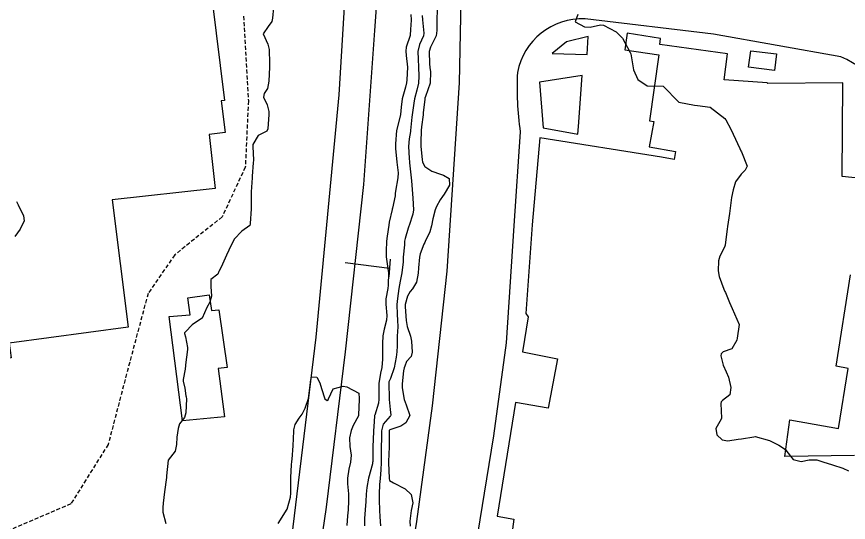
# Model space of a CAD drawing. Header units: metres. Extents: x 292545 to 299085, y 7450245 to 7463078.
# Drawn here: x 297021.1 to 297126.2, y 7453311.2 to 7453375.1 of the extents above; entities that cross this region are included whole.
import ezdxf

# ---------------------------------------------------------------- set-up
doc = ezdxf.new("R2010")
doc.units = ezdxf.units.M
doc.linetypes.add('DASHED', pattern=[0.75, 0.5, -0.25])
for name, color, linetype in [('Curvas de Nivel 1m', 11, 'Continuous'), ('Curvas de Nivel 5m', 15, 'Continuous'), ('Edificações', 30, 'Continuous'), ('Linha Férrea', 20, 'Continuous'), ('Pórtico', 62, 'Continuous'), ('Vias Primárias', 230, 'Continuous'), ('Vias Secundárias', 230, 'DASHED')]:
    doc.layers.add(name, color=color, linetype=linetype)

msp = doc.modelspace()

# ---------------------------------------------------------------- linework, layer by layer
at = {"layer": 'Curvas de Nivel 1m', "flags": 128}
for points, elevation in [([(297053.56, 7453376.31), (297053.45, 7453374.95), (297053.33, 7453374.52), (297052.89, 7453373.87), (297052.27, 7453372.97), (297052.86, 7453371.65), (297053.03, 7453370.97), (297053.07, 7453369.2), (297053.06, 7453368.97), (297053.05, 7453368.75), (297052.96, 7453366.97), (297052.79, 7453366.06), (297052.36, 7453365.41), (297052.31, 7453364.97), (297052.77, 7453364.01), (297052.97, 7453363.17), (297052.98, 7453362.97), (297052.97, 7453362.76), (297052.83, 7453360.97), (297052.73, 7453360.67), (297051.61, 7453360.1), (297050.96, 7453358.99), (297050.95, 7453358.75), (297051.03, 7453356.99), (297051.01, 7453356.66), (297050.88, 7453354.99), (297050.86, 7453354.78), (297050.74, 7453352.99), (297050.74, 7453352.89), (297050.75, 7453350.99), (297050.75, 7453350.86), (297050.63, 7453348.99), (297050.63, 7453348.95), (297050.59, 7453348.76), (297049.57, 7453348.02), (297048.57, 7453347.01), (297047.93, 7453345.64), (297047.64, 7453345.02), (297046.96, 7453343.47), (297046.68, 7453343.04), (297046.64, 7453342.93), (297046.52, 7453342.62), (297045.62, 7453341.94), (297045.62, 7453341.05), (297045.72, 7453339.81), (297045.5, 7453339.05), (297045.12, 7453338.4), (297044.53, 7453337.06), (297044.49, 7453337.02), (297044.45, 7453336.99), (297043.3, 7453336.22), (297042.43, 7453335.33), (297042.32, 7453335.19), (297042.33, 7453335.09), (297042.42, 7453334.69), (297042.67, 7453333.35), (297042.67, 7453333.09), (297042.45, 7453331.15), (297042.43, 7453331.09), (297042.42, 7453331.05), (297042.38, 7453330.58), (297042.15, 7453329.3), (297042.14, 7453329.09), (297042.34, 7453328.19), (297042.49, 7453327.24), (297042.52, 7453327.09), (297042.55, 7453326.86), (297042.49, 7453325.09), (297042.3, 7453324.48), (297041.69, 7453323.7), (297041.49, 7453323.1), (297041.35, 7453322.02), (297041.3, 7453321.1), (297041.12, 7453320.23), (297040.23, 7453319.11), (297040.04, 7453317.11), (297040.02, 7453316.92), (297039.77, 7453315.12), (297039.61, 7453313.68), (297039.56, 7453313.12), (297039.59, 7453312.55), (297039.96, 7453311.11)], 687), ([(297070.91, 7453375.41), (297070.95, 7453374.75), (297070.95, 7453374.7), (297070.88, 7453373.5), (297070.83, 7453372.79), (297070.82, 7453372.75), (297070.34, 7453371.27), (297070.28, 7453370.76), (297070.32, 7453370.23), (297070.51, 7453368.75), (297070.42, 7453367.14), (297070.38, 7453366.76), (297070.25, 7453366.21), (297069.81, 7453364.76), (297069.7, 7453363.69), (297069.62, 7453362.77), (297069.45, 7453362.07), (297069.1, 7453360.77), (297068.99, 7453359.05), (297068.99, 7453358.78), (297068.99, 7453358.49), (297069.16, 7453356.77), (297069.32, 7453355.42), (297069.29, 7453354.77), (297068.97, 7453353.1), (297068.94, 7453352.78), (297068.93, 7453352.49), (297068.62, 7453350.94), (297068.58, 7453350.81), (297068.57, 7453350.78), (297068.2, 7453349.18), (297068.15, 7453348.78), (297067.94, 7453347.42), (297067.86, 7453346.79), (297067.82, 7453345.51), (297067.81, 7453344.79), (297068.01, 7453343.31), (297068.08, 7453342.78), (297068.06, 7453341.22), (297068, 7453340.78), (297067.77, 7453339.5), (297067.76, 7453338.79), (297067.89, 7453337.36), (297067.85, 7453336.79), (297067.56, 7453335.67), (297067.38, 7453334.79), (297067.34, 7453333.86), (297067.34, 7453332.79), (297067.33, 7453331.85), (297067.25, 7453330.79), (297067.08, 7453330.08), (297066.89, 7453328.79), (297066.87, 7453328.27), (297066.87, 7453326.79), (297066.83, 7453326.29), (297066.35, 7453324.8), (297066.34, 7453324.76), (297066.29, 7453323.95), (297066.22, 7453322.8), (297066.21, 7453322.73), (297066.11, 7453320.8), (297066.1, 7453318.94), (297066.09, 7453318.8), (297066.06, 7453318.63), (297065.56, 7453316.81), (297065.35, 7453315.66), (297065.29, 7453314.81), (297065.24, 7453313.89), (297065.16, 7453312.82), (297065.06, 7453311.73), (297065.05, 7453310.82)], 686), ([(297074.26, 7453376.05), (297074.21, 7453374.71), (297074.22, 7453373.37), (297074.11, 7453372.71), (297073.41, 7453371.28), (297073.22, 7453370.72), (297073.28, 7453369.17), (297073.32, 7453368.72), (297073.4, 7453368.15), (297073.38, 7453366.72), (297072.79, 7453365.06), (297072.7, 7453364.82), (297072.69, 7453364.73), (297072.5, 7453362.99), (297072.47, 7453362.73), (297072.25, 7453361.22), (297072.21, 7453360.74), (297072.19, 7453359.26), (297072.2, 7453358.74), (297072.34, 7453357.08), (297072.41, 7453356.73), (297072.68, 7453356.2), (297073.58, 7453355.63), (297074.67, 7453355.24), (297075.06, 7453355.1), (297075.76, 7453354.69), (297075.79, 7453353.83), (297075.15, 7453352.7), (297074.94, 7453352.4), (297074.63, 7453351.98), (297074.16, 7453351.17), (297074.01, 7453350.72), (297073.71, 7453349.61), (297073.52, 7453348.72), (297073.34, 7453347.96), (297072.75, 7453346.73), (297072.68, 7453346.61), (297072.56, 7453346.38), (297072.11, 7453345.17), (297072.02, 7453344.74), (297071.87, 7453343.4), (297071.84, 7453342.74), (297071.65, 7453341.59), (297071.14, 7453340.74), (297070.82, 7453340.41), (297070.48, 7453339.81), (297070.21, 7453338.75), (297070.2, 7453338.48), (297070.31, 7453336.75), (297070.44, 7453335.97), (297070.87, 7453334.75), (297071.01, 7453334.15), (297071.11, 7453332.74), (297070.96, 7453332.18), (297070.38, 7453331.55), (297070.15, 7453330.98), (297070.09, 7453330.75), (297070, 7453330.39), (297069.82, 7453328.76), (297069.84, 7453328.25), (297070.09, 7453326.75), (297070.32, 7453326.08), (297070.79, 7453324.75), (297070.29, 7453323.82), (297069.67, 7453323.38), (297068.28, 7453322.93), (297068.2, 7453322.87), (297068.18, 7453322.78), (297068.18, 7453320.86), (297068.18, 7453320.78), (297068.09, 7453318.92), (297068.09, 7453318.78), (297068.18, 7453316.82), (297068.18, 7453316.78), (297068.21, 7453316.55), (297068.73, 7453316.25), (297070.19, 7453315.47), (297070.95, 7453314.75), (297071.16, 7453313.73), (297070.96, 7453312.75), (297070.78, 7453311.38), (297070.84, 7453310.75)], 684), ([(297092.01, 7453375.4), (297091.69, 7453374.5), (297092.89, 7453373.86), (297093.59, 7453373.79), (297094.9, 7453374.11), (297095.29, 7453374.07), (297096.88, 7453373.23), (297097.68, 7453372.43), (297098.66, 7453370.61), (297098.72, 7453370.42), (297098.84, 7453369.66), (297099.07, 7453368.42), (297099.6, 7453367.2), (297100.8, 7453366.4), (297102.8, 7453366.37), (297104.78, 7453364.35), (297106.78, 7453363.95), (297107.16, 7453363.93), (297108.77, 7453363.68), (297110.61, 7453362.28), (297110.75, 7453362.1), (297111.39, 7453360.92), (297111.67, 7453360.27), (297112.5, 7453358.46), (297112.6, 7453358.25), (297112.63, 7453358.18), (297112.7, 7453358.06), (297113.44, 7453356.24), (297113.19, 7453355.74), (297112.67, 7453355.25), (297111.98, 7453354.26), (297111.65, 7453353.26), (297111.47, 7453352.27), (297111.29, 7453350.94), (297111.2, 7453350.27), (297110.96, 7453348.64), (297110.91, 7453348.28), (297110.88, 7453347.99), (297110.64, 7453346.28), (297110.56, 7453346.03), (297109.96, 7453344.87), (297109.8, 7453344.29), (297109.78, 7453343.03), (297109.88, 7453342.29), (297110.5, 7453340.69), (297110.63, 7453340.42), (297110.69, 7453340.28), (297111.22, 7453339.01), (297111.55, 7453338.26), (297112.44, 7453336.26), (297112.16, 7453334.53), (297112.11, 7453334.26), (297111.5, 7453333.18), (297110.41, 7453332.79), (297110.14, 7453332.55), (297110.09, 7453332.28), (297110.39, 7453331.1), (297110.79, 7453330.28), (297111.06, 7453329.58), (297111.37, 7453328.27), (297111.25, 7453327.36), (297110.33, 7453326.64), (297110.15, 7453326.45), (297110.12, 7453326.28), (297110.2, 7453324.39), (297110.16, 7453324.28), (297109.48, 7453323.1), (297109.59, 7453322.29), (297110.27, 7453321.65), (297110.98, 7453321.56), (297112.28, 7453321.75), (297112.72, 7453321.81), (297114.28, 7453322.07), (297114.43, 7453322.08), (297116.27, 7453321.6), (297117.45, 7453321.01), (297118.26, 7453320.43), (297118.44, 7453320.19), (297119.27, 7453319.2), (297120.24, 7453318.95), (297121.26, 7453319.13), (297122.24, 7453319.16), (297123.02, 7453318.91), (297124.24, 7453318.53), (297125.54, 7453318.1), (297126.23, 7453317.76)], 683), ([(297021.07, 7453351.79), (297021.29, 7453351.34), (297021.94, 7453349.99), (297022.03, 7453349.33), (297021.53, 7453348.28), (297020.88, 7453347.35)], 688), ([(297054.14, 7453311.08), (297055.28, 7453312.93), (297055.69, 7453314.44), (297055.75, 7453314.93), (297055.77, 7453315.35), (297055.74, 7453316.93), (297055.83, 7453318.53), (297055.89, 7453318.93), (297055.94, 7453319.23), (297056.03, 7453320.92), (297056.12, 7453322.76), (297056.14, 7453322.92), (297056.29, 7453323.61), (297056.8, 7453324.41), (297057.17, 7453324.91), (297057.56, 7453325.66), (297057.98, 7453326.9), (297058.03, 7453327.21), (297058.23, 7453328.9), (297058.24, 7453329.01), (297058.36, 7453329.65), (297059.05, 7453329.58), (297059.4, 7453328.88), (297059.63, 7453328.16), (297060.07, 7453326.87), (297060.33, 7453326.65), (297060.47, 7453326.73), (297060.53, 7453326.87), (297061.1, 7453328.11), (297062.35, 7453328.45), (297062.82, 7453328.37), (297064.34, 7453327.56), (297064.39, 7453326.89), (297064.39, 7453326.83), (297064.38, 7453326.78), (297064.32, 7453324.83), (297064.3, 7453324.7), (297063.63, 7453323.49), (297063.36, 7453322.84), (297063.17, 7453321.94), (297063.23, 7453320.84), (297063.36, 7453319.72), (297063.3, 7453318.84), (297063.1, 7453317.97), (297062.91, 7453316.84), (297062.92, 7453316.13), (297063.03, 7453314.84), (297063.05, 7453313.96), (297063.01, 7453312.84), (297062.93, 7453312.07), (297062.81, 7453310.84)], 687)]:
    msp.add_lwpolyline(points, dxfattribs=dict(at, elevation=elevation))
at = {"layer": 'Curvas de Nivel 5m', "elevation": 685, "flags": 128}
msp.add_lwpolyline([(297072.35, 7453375.29), (297072.41, 7453374.73), (297072.58, 7453373.03), (297072.53, 7453372.73), (297072, 7453371.6), (297071.82, 7453370.74), (297071.83, 7453369.76), (297071.89, 7453368.74), (297071.94, 7453367.61), (297071.87, 7453366.74), (297071.68, 7453365.86), (297071.4, 7453364.74), (297071.3, 7453364.22), (297071.1, 7453362.75), (297071.06, 7453362.44), (297070.88, 7453360.75), (297070.86, 7453360.62), (297070.72, 7453359.69), (297070.64, 7453358.75), (297070.69, 7453357.26), (297070.74, 7453356.75), (297070.75, 7453356.68), (297070.98, 7453354.75), (297071.02, 7453354.39), (297071.15, 7453352.74), (297071.18, 7453352.2), (297071.25, 7453350.74), (297071.18, 7453350.17), (297070.7, 7453348.75), (297070.67, 7453348.67), (297070.59, 7453348.41), (297070.2, 7453347.12), (297070.14, 7453346.76), (297070.1, 7453346.3), (297069.97, 7453344.76), (297069.94, 7453344.17), (297069.79, 7453342.76), (297069.56, 7453341.71), (297069.42, 7453340.77), (297069.24, 7453339.53), (297069.16, 7453338.77), (297069.18, 7453337.49), (297069.24, 7453336.77), (297069.26, 7453335.94), (297069.19, 7453334.77), (297069.18, 7453333.54), (297069.15, 7453332.77), (297069.06, 7453332.1), (297068.82, 7453330.77), (297068.36, 7453329.43), (297068.15, 7453328.98), (297068.12, 7453328.78), (297068.17, 7453326.94), (297068.18, 7453326.78), (297068.31, 7453325.5), (297068.39, 7453324.78), (297068.37, 7453324.72), (297068.3, 7453324.67), (297067.43, 7453323.65), (297067.23, 7453322.79), (297067.21, 7453321.85), (297067.18, 7453320.79), (297067.15, 7453319.89), (297067.15, 7453318.79), (297067.12, 7453317.89), (297067.04, 7453316.79), (297066.98, 7453316.01), (297066.92, 7453314.79), (297066.92, 7453314.05), (297066.95, 7453312.79), (297067.02, 7453311.93), (297067.1, 7453310.79)], dxfattribs=at)
at = {"layer": 'Edificações'}
for points in [[(297045.77, 7453377.5), (297047.38, 7453364.56), (297046.95, 7453364.51), (297047.44, 7453360.48), (297045.44, 7453360.23), (297046.18, 7453353.42), (297033.15, 7453351.99), (297035.19, 7453335.92), (297020.14, 7453333.88), (297020.39, 7453332.01), (297016, 7453331.58), (297017.42, 7453321.54), (297001.91, 7453319.26), (297000.38, 7453331.24), (296994.73, 7453330.72), (296993.52, 7453339.51), (296999.29, 7453340.1), (296998.83, 7453343.3), (296992.19, 7453342.5), (296990.3, 7453357.16), (296996.64, 7453357.85), (296994.55, 7453375.15)], [(297129.92, 7453354.48), (297125.43, 7453354.96), (297125.54, 7453366.79), (297116.06, 7453366.68), (297115.96, 7453366.77), (297110.52, 7453367.15), (297110.95, 7453370.42), (297102.41, 7453371.63), (297102.48, 7453372.38), (297098.28, 7453373.04), (297097.96, 7453370.96), (297102.27, 7453370.29), (297101.11, 7453361.99), (297101.62, 7453361.89), (297101.06, 7453358.7), (297104.38, 7453358.11), (297104.22, 7453357.08), (297102.59, 7453357.37), (297087.22, 7453359.82), (297086.27, 7453348.85), (297085.47, 7453337.64), (297085.76, 7453337.23), (297085.04, 7453332.78), (297089.46, 7453331.91), (297088.28, 7453325.68), (297084.13, 7453326.37), (297081.85, 7453312.04), (297083.93, 7453311.66), (297083.05, 7453304.97)], [(297092.12, 7453361.24), (297092.59, 7453367.69), (297087.2, 7453366.84), (297087.65, 7453361.07), (297092.01, 7453360.29), (297092.12, 7453361.24)], [(297127.02, 7453319.67), (297118.21, 7453319.58), (297118.83, 7453324.21), (297124.99, 7453323.1), (297126.22, 7453330.69), (297124.68, 7453330.99), (297126.49, 7453342.51)]]:
    msp.add_lwpolyline(points, dxfattribs=at)
for points in [[(297093.34, 7453372.61), (297090.59, 7453371.94), (297088.8, 7453370.47), (297093.22, 7453370.34)], [(297117.16, 7453370.42), (297116.89, 7453368.32), (297113.6, 7453368.74), (297113.88, 7453370.83)], [(297047.38, 7453324.57), (297042.04, 7453324.09), (297040.39, 7453337.24), (297043.01, 7453337.47), (297042.73, 7453339.62), (297045.43, 7453339.97), (297045.71, 7453338.03), (297046.65, 7453338.11), (297047.69, 7453330.81), (297046.57, 7453330.7)]]:
    msp.add_lwpolyline(points, close=True, dxfattribs=at)
at = {"layer": 'Linha Férrea', "linetype": 'Continuous'}
msp.add_lwpolyline([(297027.4, 7453126.66), (297043.49, 7453209.75), (297050.36, 7453249.95), (297053.56, 7453267.93), (297055.42, 7453280.15), (297060.26, 7453313.18), (297062.66, 7453332.78), (297064.97, 7453353.92), (297066.35, 7453373.39), (297067.92, 7453395.07), (297068.24, 7453416.71), (297068.65, 7453436.09), (297067.41, 7453456.07), (297066.44, 7453476.83), (297063.76, 7453498.24), (297060.21, 7453518.4), (297056.15, 7453538.66)], dxfattribs=at)
msp.add_lwpolyline([(297052.97, 7453532.52), (297057.38, 7453509.42), (297061.78, 7453479.22), (297062.17, 7453473.53), (297062.61, 7453468.93), (297063.1, 7453464.64, 0.036811), (297063.3, 7453463.62, -0.083644), (297063.49, 7453461.53, 0.027204), (297063.42, 7453457.36), (297064.35, 7453431.11), (297063.81, 7453397.91), (297061.84, 7453365.26), (297058.93, 7453334.64), (297055, 7453302.32), (297049.38, 7453269.07), (297045.98, 7453249.95), (297042.86, 7453230.15), (297036.14, 7453194.27), (297025.97, 7453139.52), (297022.09, 7453119.09)], format="xyb", dxfattribs=at)
at = {"layer": 'Pórtico'}
for points in [[(297068.22, 7453343.32), (297062.62, 7453344.03)], [(297068.29, 7453344.5), (297068.16, 7453342.27)]]:
    msp.add_lwpolyline(points, dxfattribs=at)
at = {"layer": 'Vias Primárias'}
for points in [[(297026.64, 7453270.12), (297033.76, 7453270.03), (297042.41, 7453269.07), (297055.91, 7453267.25, 0.443052), (297065.52, 7453275.34), (297067.32, 7453285.91), (297069.46, 7453297.83), (297071.68, 7453311.36), (297073.68, 7453325.97), (297075.51, 7453343), (297077.06, 7453366.76), (297077.43, 7453383.53), (297077.01, 7453423.67), (297078.03, 7453460.02), (297077.81, 7453478.43), (297073.51, 7453512.44), (297068.69, 7453543.14), (297064.09, 7453570.06), (297059.12, 7453585.29), (297057.08, 7453591.45), (297047.63, 7453612.8), (297036.65, 7453643.79), (297032.27, 7453656.36)], [(297132.37, 7453359.98, 0.296046), (297125.28, 7453370.04), (297109.16, 7453372.93), (297092.94, 7453374.84, 0.372318), (297084.39, 7453368.08, 0.049455), (297084.76, 7453360.6), (297083.96, 7453348.71), (297082.98, 7453333.94), (297081.37, 7453322.19), (297078.74, 7453306.14), (297076.64, 7453291.25), (297073.15, 7453269.64), (297073.04, 7453268.49, 0.397867), (297079.45, 7453260.19), (297092.87, 7453257.86), (297100.22, 7453256.63)]]:
    msp.add_lwpolyline(points, format="xyb", dxfattribs=at)
at = {"layer": 'Vias Secundárias'}
msp.add_lwpolyline([(297049.77, 7453375.2), (297050.38, 7453364.49), (297050, 7453356.12), (297047.07, 7453349.83), (297041.07, 7453345.03), (297037.7, 7453340.16), (297034.99, 7453330), (297032.66, 7453321.08), (297027.94, 7453313.59), (297017.56, 7453309.12), (297012.24, 7453308.45), (297004.14, 7453308.52), (297000.09, 7453310.32), (296993.55, 7453317.63), (296991.15, 7453327.44), (296987.17, 7453348.17), (296986.79, 7453375.42)], dxfattribs=at)

doc.saveas('drawing.dxf')
